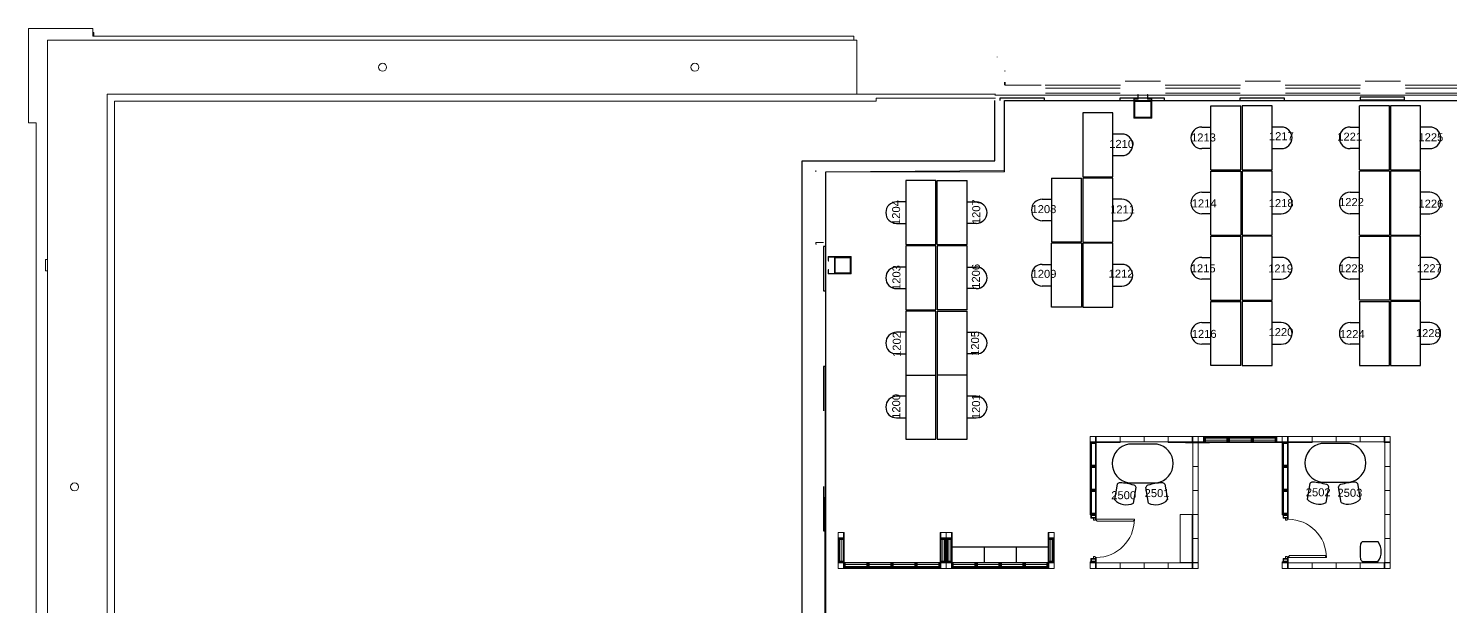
# Model space of a CAD drawing. Header units: millimetres. Extents: x -87 to 119687, y -2887 to 43508.
# Drawn here: x -87 to 35458, y 29055 to 43508 of the extents above; entities that cross this region are included whole.
import ezdxf

# ---------------------------------------------------------------- set-up
doc = ezdxf.new("R2010")
doc.units = ezdxf.units.MM
for name, color, linetype in [('@_line-plan-doors', 7, 'Continuous'), ('@_line-plan-furniture', 7, 'Continuous'), ('@_line-plan-panels', 7, 'Continuous'), ('@_line-plan-walls', 7, 'Continuous'), ('@_text-object-seat', 7, 'Continuous')]:
    doc.layers.add(name, color=color, linetype=linetype)
doc.styles.get("Standard").update_dxf_attribs({"font": 'arial.ttf'})

# ---------------------------------------------------------------- blocks, each defined once
blk = doc.blocks.new('@_floor_10')
at = {"layer": '@_line-plan-doors', "lineweight": 13}
for p, q in [((26530, 31267), (26530, 31217)), ((26530, 31217), (26572, 31217)), ((26572, 31217), (26572, 31237)), ((26572, 31237), (27554, 31237)), ((26600, 31209), (26600, 31267)), ((26620, 31209), (26600, 31209)), ((26620, 31187), (26620, 31209)), ((27534, 31187), (26620, 31187)), ((27534, 31209), (27534, 31187)), ((27554, 31209), (27534, 31209)), ((27554, 31237), (27554, 31209)), ((31330, 31267), (31330, 31217)), ((31330, 31217), (31372, 31217)), ((31372, 31217), (31372, 31237)), ((31372, 31237), (31400, 31237)), ((31400, 31237), (31400, 31267)), ((26572, 30303), (26530, 30303)), ((26530, 30303), (26530, 30253)), ((26572, 30283), (26572, 30303)), ((26600, 30283), (26572, 30283)), ((26600, 30253), (26600, 30283)), ((31372, 30303), (31330, 30303)), ((31330, 30303), (31330, 30253)), ((31372, 30283), (31372, 30303)), ((32354, 30283), (31372, 30283)), ((31420, 30311), (31400, 30311)), ((31400, 30253), (31400, 30311)), ((31420, 30333), (31420, 30311)), ((32334, 30333), (31420, 30333)), ((32334, 30311), (32334, 30333)), ((32354, 30311), (32334, 30311)), ((32354, 30283), (32354, 30311))]:
    blk.add_line(p, q, dxfattribs=at)
for centre, start, end in [((26600, 31237), 270, 0), ((31400, 30283), 0, 90)]:
    blk.add_arc(centre, 954, start, end, dxfattribs=at)
at = {"layer": '@_line-plan-furniture'}
for p, q in [((27013, 41399), (26263, 41399)), ((26263, 41399), (26263, 39799)), ((27013, 39799), (27013, 41399)), ((29467, 41574), (30217, 41574)), ((29467, 39974), (29467, 41574)), ((30217, 39974), (30217, 41574)), ((30997, 41574), (30247, 41574)), ((30247, 41574), (30247, 39974)), ((30997, 39974), (30997, 41574)), ((33178, 39974), (33178, 41574)), ((33928, 41574), (33178, 41574)), ((33928, 39974), (33928, 41574)), ((34708, 41574), (33958, 41574)), ((33958, 41574), (33958, 39974)), ((34708, 39974), (34708, 41574)), ((29237, 41044), (29467, 41044)), ((31227, 41044), (30997, 41044)), ((32948, 41044), (33178, 41044)), ((34938, 41044), (34708, 41044)), ((27243, 40869), (27013, 40869)), ((27013, 40329), (27243, 40329)), ((29467, 40504), (29237, 40504)), ((30997, 40504), (31227, 40504)), ((33178, 40504), (32948, 40504)), ((34708, 40504), (34938, 40504)), ((29467, 39974), (30217, 39974)), ((29467, 39944), (30217, 39944)), ((29467, 38344), (29467, 39944)), ((30217, 39944), (30217, 38344)), ((30247, 39974), (30997, 39974)), ((30997, 39944), (30247, 39944)), ((30247, 39944), (30247, 38344)), ((30997, 38344), (30997, 39944)), ((33178, 39974), (33928, 39974)), ((33178, 38344), (33178, 39944)), ((33928, 39944), (33178, 39944)), ((33928, 39944), (33928, 38344)), ((33958, 39974), (34708, 39974)), ((34708, 39944), (33958, 39944)), ((33958, 39944), (33958, 38344)), ((34708, 38344), (34708, 39944)), ((22592, 39703), (21842, 39703)), ((21842, 39703), (21842, 38103)), ((22592, 38103), (22592, 39703)), ((22622, 38103), (22622, 39703)), ((22622, 39703), (23372, 39703)), ((23372, 38103), (23372, 39703)), ((25483, 39769), (26233, 39769)), ((25483, 39769), (25483, 38169)), ((26233, 38169), (26233, 39769)), ((26263, 39799), (27013, 39799)), ((27013, 39769), (26263, 39769)), ((26263, 39769), (26263, 38169)), ((27013, 38169), (27013, 39769)), ((21842, 39173), (21612, 39173)), ((23372, 39173), (23602, 39173)), ((25253, 39239), (25483, 39239)), ((27243, 39239), (27013, 39239)), ((29237, 39414), (29467, 39414)), ((31227, 39414), (30997, 39414)), ((32948, 39414), (33178, 39414)), ((34938, 39414), (34708, 39414)), ((29467, 38874), (29237, 38874)), ((30997, 38874), (31227, 38874)), ((33178, 38874), (32948, 38874)), ((34708, 38874), (34938, 38874)), ((21612, 38633), (21842, 38633)), ((23602, 38633), (23372, 38633)), ((25483, 38699), (25253, 38699)), ((27013, 38699), (27243, 38699)), ((21842, 38103), (22592, 38103)), ((21842, 38073), (21842, 36473)), ((22592, 38073), (21842, 38073)), ((22592, 36473), (22592, 38073)), ((22622, 38103), (23372, 38103)), ((23372, 38073), (22622, 38073)), ((22622, 38073), (22622, 36473)), ((23372, 36473), (23372, 38073)), ((26233, 38169), (25483, 38169)), ((25483, 36539), (25483, 38139)), ((26233, 38139), (25483, 38139)), ((26233, 38139), (26233, 36539)), ((26263, 38169), (27013, 38169)), ((27013, 38139), (26263, 38139)), ((26263, 38139), (26263, 36539)), ((27013, 36539), (27013, 38139)), ((29467, 38344), (30217, 38344)), ((29467, 38314), (30217, 38314)), ((29467, 36714), (29467, 38314)), ((30217, 36714), (30217, 38314)), ((30247, 38344), (30997, 38344)), ((30997, 38314), (30247, 38314)), ((30247, 38314), (30247, 36714)), ((30997, 36714), (30997, 38314)), ((33178, 38344), (33928, 38344)), ((33178, 38314), (33928, 38314)), ((33178, 36714), (33178, 38314)), ((33928, 38314), (33928, 36714)), ((33958, 38344), (34708, 38344)), ((34708, 38314), (33958, 38314)), ((33958, 38314), (33958, 36714)), ((34708, 36714), (34708, 38314)), ((29237, 37784), (29467, 37784)), ((31227, 37784), (30997, 37784)), ((32948, 37784), (33178, 37784)), ((34938, 37784), (34708, 37784)), ((21842, 37543), (21612, 37543)), ((23372, 37543), (23602, 37543)), ((25253, 37609), (25483, 37609)), ((27243, 37609), (27013, 37609)), ((21612, 37003), (21842, 37003)), ((23602, 37003), (23372, 37003)), ((25483, 37069), (25253, 37069)), ((27013, 37069), (27243, 37069)), ((29467, 37244), (29237, 37244)), ((30997, 37244), (31227, 37244)), ((33178, 37244), (32948, 37244)), ((34708, 37244), (34938, 37244)), ((29467, 36714), (30217, 36714)), ((29467, 36684), (30217, 36684)), ((29467, 35084), (29467, 36684)), ((30217, 35084), (30217, 36684)), ((30247, 36714), (30997, 36714)), ((30997, 36684), (30247, 36684)), ((30247, 36684), (30247, 35084)), ((30997, 35084), (30997, 36684)), ((33928, 36714), (33178, 36714)), ((33178, 36684), (33928, 36684)), ((33178, 36684), (33178, 35084)), ((33928, 35084), (33928, 36684)), ((33958, 36714), (34708, 36714)), ((34708, 36684), (33958, 36684)), ((33958, 36684), (33958, 35084)), ((34708, 35084), (34708, 36684)), ((21842, 36473), (22592, 36473)), ((22592, 36443), (21842, 36443)), ((21842, 36443), (21842, 33243)), ((22592, 33243), (22592, 36443)), ((23372, 36473), (22622, 36473)), ((22622, 36443), (23372, 36443)), ((22622, 36443), (22622, 33243)), ((23372, 33243), (23372, 36443)), ((26233, 36539), (25483, 36539)), ((26263, 36539), (27013, 36539)), ((21842, 35913), (21612, 35913)), ((23372, 35913), (23602, 35913)), ((29237, 36154), (29467, 36154)), ((31227, 36154), (30997, 36154)), ((32948, 36154), (33178, 36154)), ((34938, 36154), (34708, 36154)), ((29467, 35614), (29237, 35614)), ((30997, 35614), (31227, 35614)), ((33178, 35614), (32948, 35614)), ((34708, 35614), (34938, 35614)), ((21612, 35373), (21842, 35373)), ((23602, 35373), (23372, 35373)), ((21842, 34843), (22592, 34843)), ((23372, 34843), (22622, 34843)), ((30217, 35084), (29467, 35084)), ((30247, 35084), (30997, 35084)), ((33178, 35084), (33928, 35084)), ((33958, 35084), (34708, 35084)), ((21842, 34313), (21612, 34313)), ((23602, 34313), (23372, 34313)), ((21612, 33773), (21842, 33773)), ((23372, 33773), (23602, 33773)), ((21842, 33243), (22592, 33243)), ((22622, 33243), (23372, 33243)), ((28121, 33115), (27409, 33115)), ((32936, 33130), (32224, 33130)), ((27125, 32115), (27056, 31728)), ((27409, 32149), (28121, 32149)), ((27533, 31644), (27601, 32032)), ((27908, 31644), (27840, 32032)), ((28317, 32115), (28385, 31728)), ((31940, 32130), (31871, 31743)), ((32224, 32164), (32936, 32164)), ((32348, 31659), (32416, 32047)), ((32723, 31659), (32655, 32047)), ((33132, 32130), (33200, 31743)), ((33645, 30670), (33252, 30670)), ((25400, 30540), (23000, 30540)), ((23800, 30540), (23800, 30160)), ((24600, 30540), (24600, 30160)), ((23000, 30160), (25400, 30160)), ((33252, 30186), (33645, 30186))]:
    blk.add_line(p, q, dxfattribs=at)
at = {"layer": '@_line-plan-furniture', "lineweight": 5}
for p, q in [((28700, 31360), (28700, 30160)), ((29000, 31360), (28700, 31360)), ((29000, 30160), (29000, 31360)), ((28700, 30160), (29000, 30160))]:
    blk.add_line(p, q, dxfattribs=at)
at = {"layer": '@_line-plan-furniture'}
for centre, radius, start, end in [((29237, 40774), 270, 90, 270), ((31227, 40774), 270, 270, 90), ((32948, 40774), 270, 90, 270), ((34938, 40774), 270, 270, 90), ((27243, 40599), 270, 270, 90), ((21612, 38903), 270, 90, 270), ((23602, 38903), 270, 270, 90), ((25253, 38969), 270, 90, 270), ((27243, 38969), 270, 270, 90), ((29237, 39144), 270, 90, 270), ((31227, 39144), 270, 270, 90), ((32948, 39144), 270, 90, 270), ((34938, 39144), 270, 270, 90), ((29237, 37514), 270, 90, 270), ((31227, 37514), 270, 270, 90), ((32948, 37514), 270, 90, 270), ((34938, 37514), 270, 270, 90), ((21612, 37273), 270, 90, 270), ((23602, 37273), 270, 270, 90), ((25253, 37339), 270, 90, 270), ((27243, 37339), 270, 270, 90), ((21612, 35643), 270, 90, 270), ((23602, 35643), 270, 270, 90), ((29237, 35884), 270, 90, 270), ((31227, 35884), 270, 270, 90), ((32948, 35884), 270, 90, 270), ((34938, 35884), 270, 270, 90), ((21612, 34043), 270, 90, 270), ((23602, 34043), 270, 270, 90), ((27493, 32632), 490, 99.7982, 260.2018), ((28037, 32632), 490, 279.7982, 80.2018), ((32308, 32647), 490, 99.7982, 260.2018), ((32852, 32647), 490, 279.7982, 80.2018), ((27191, 32073), 78.8, 85.9734, 147.2175), ((27077, 30449), 1707, 74.0325, 85.9734), ((27525, 32014), 78.8, 13.1121, 74.1551), ((27917, 32014), 78.8, 105.8449, 166.8879), ((28365, 30449), 1707, 94.0266, 105.9675), ((28250, 32073), 78.8, 32.7825, 94.0266), ((32006, 32088), 78.8, 85.9734, 147.2175), ((31892, 30464), 1707, 74.0325, 85.9734), ((32340, 32029), 78.8, 13.1121, 74.1551), ((32732, 32029), 78.8, 105.8449, 166.8879), ((33180, 30464), 1707, 94.0266, 105.9675), ((33065, 32088), 78.8, 32.7825, 94.0266), ((27336, 31979), 375, 221.8401, 261.5744), ((27356, 31975), 375, 258.4256, 298.1599), ((28085, 31975), 375, 241.8401, 281.5744), ((28106, 31979), 375, 278.4256, 318.1599), ((32151, 31994), 375, 221.8401, 261.5744), ((32171, 31990), 375, 258.4256, 298.1599), ((32900, 31990), 375, 241.8401, 281.5744), ((32921, 31994), 375, 278.4256, 318.1599), ((34902, 30428), 1707, 174.0325, 185.9734), ((33283, 30598), 78.8, 113.1121, 174.1551), ((33350, 30439), 375, 358.4256, 38.1599), ((33283, 30259), 78.8, 185.9734, 247.2175), ((33350, 30418), 375, 321.8401, 1.5744)]:
    blk.add_arc(centre, radius, start, end, dxfattribs=at)
at = {"layer": '@_line-plan-panels', "lineweight": 5}
for p, q in [((26450, 33310), (26450, 31345)), ((26450, 33310), (33950, 33310)), ((26585, 33175), (26450, 33175)), ((26450, 33160), (27200, 33160)), ((26450, 33145), (26585, 33145)), ((26470, 33145), (26470, 32575)), ((26485, 32575), (26485, 33145)), ((26485, 33130), (26585, 33130)), ((26585, 33310), (26585, 33175)), ((26585, 33160), (26585, 31360)), ((26600, 31267), (26600, 33310)), ((26600, 33175), (29000, 33175)), ((26834, 33175), (26814, 33160)), ((27200, 33310), (27200, 33160)), ((27800, 33310), (27800, 33175)), ((28400, 33310), (28400, 33160)), ((32000, 33160), (28400, 33160)), ((28739, 33175), (28719, 33160)), ((29435, 33145), (28835, 33145)), ((29000, 33310), (29000, 33160)), ((29015, 33175), (29015, 33310)), ((29285, 33175), (29015, 33175)), ((29015, 30160), (29015, 33160)), ((29150, 33310), (29150, 30010)), ((29285, 33310), (29285, 33175)), ((29300, 33160), (29300, 33310)), ((31100, 33175), (29300, 33175)), ((29315, 33175), (29315, 33310)), ((29885, 33290), (29315, 33290)), ((29315, 33275), (29885, 33275)), ((29330, 33175), (29330, 33275)), ((29870, 33263), (29330, 33263)), ((29330, 33213), (29870, 33213)), ((29435, 33160), (29435, 33145)), ((29870, 33275), (29870, 33175)), ((29885, 33310), (29885, 33175)), ((29900, 33310), (29900, 33160)), ((29915, 33175), (29915, 33310)), ((30485, 33290), (29915, 33290)), ((29915, 33275), (30485, 33275)), ((29930, 33175), (29930, 33275)), ((29930, 33263), (30470, 33263)), ((29930, 33213), (30470, 33213)), ((30470, 33275), (30470, 33175)), ((30485, 33310), (30485, 33175)), ((30500, 33310), (30500, 33160)), ((30515, 33175), (30515, 33310)), ((31085, 33290), (30515, 33290)), ((30515, 33275), (31085, 33275)), ((30530, 33175), (30530, 33275)), ((31070, 33263), (30530, 33263)), ((30530, 33213), (31070, 33213)), ((31070, 33275), (31070, 33175)), ((31085, 33310), (31085, 33175)), ((31100, 33310), (31100, 33160)), ((31115, 33175), (31115, 33310)), ((31385, 33175), (31115, 33175)), ((31250, 33310), (31250, 31345)), ((31250, 33145), (31385, 33145)), ((31270, 33145), (31270, 32575)), ((31285, 32575), (31285, 33145)), ((31285, 33130), (31385, 33130)), ((31385, 33310), (31385, 33175)), ((31385, 33160), (31385, 31360)), ((31400, 31267), (31400, 33310)), ((31400, 33175), (33800, 33175)), ((31597, 33175), (31577, 33160)), ((32000, 33310), (32000, 33160)), ((32600, 33310), (32600, 33175)), ((33200, 33310), (33200, 33175)), ((33800, 33310), (33800, 33160)), ((33800, 33160), (33950, 33160)), ((33815, 33175), (33815, 33310)), ((33950, 33175), (33815, 33175)), ((33815, 30160), (33815, 33160)), ((33950, 33310), (33950, 30010)), ((26585, 32575), (26450, 32575)), ((26600, 32560), (26450, 32560)), ((26450, 32545), (26585, 32545)), ((26470, 32545), (26470, 31975)), ((26585, 32590), (26485, 32590)), ((26485, 31975), (26485, 32545)), ((26485, 32530), (26585, 32530)), ((29150, 32560), (29015, 32560)), ((31385, 32575), (31250, 32575)), ((31250, 32560), (31400, 32560)), ((31250, 32545), (31385, 32545)), ((31270, 32545), (31270, 31975)), ((31385, 32590), (31285, 32590)), ((31285, 31975), (31285, 32545)), ((31285, 32530), (31385, 32530)), ((33950, 32560), (33815, 32560)), ((26585, 31990), (26485, 31990)), ((31385, 31990), (31285, 31990)), ((26585, 31975), (26450, 31975)), ((26600, 31960), (26450, 31960)), ((26450, 31945), (26585, 31945)), ((26470, 31945), (26470, 31375)), ((26485, 31375), (26485, 31945)), ((26485, 31930), (26585, 31930)), ((29150, 31960), (29015, 31960)), ((31385, 31975), (31250, 31975)), ((31250, 31960), (31400, 31960)), ((31250, 31945), (31385, 31945)), ((31270, 31945), (31270, 31375)), ((31285, 31375), (31285, 31945)), ((31285, 31930), (31385, 31930)), ((33950, 31960), (33815, 31960)), ((26585, 31375), (26450, 31375)), ((26600, 31360), (26450, 31360)), ((26450, 31345), (26585, 31345)), ((26470, 31345), (26470, 31267)), ((26585, 31390), (26485, 31390)), ((26485, 31282), (26485, 31330)), ((26485, 31330), (26585, 31330)), ((26585, 31282), (26485, 31282)), ((26585, 31345), (26585, 31267)), ((29150, 31360), (29015, 31360)), ((31385, 31375), (31250, 31375)), ((31400, 31360), (31250, 31360)), ((31250, 31345), (31385, 31345)), ((31270, 31345), (31270, 31267)), ((31385, 31390), (31285, 31390)), ((31285, 31282), (31285, 31330)), ((31285, 31330), (31385, 31330)), ((31385, 31282), (31285, 31282)), ((31385, 31345), (31385, 31267)), ((33950, 31360), (33815, 31360)), ((26470, 31267), (26600, 31267)), ((31270, 31267), (31400, 31267)), ((20150, 30910), (20300, 30910)), ((20150, 30010), (20150, 30910)), ((20285, 30775), (20150, 30775)), ((20150, 30760), (20300, 30760)), ((20150, 30745), (20285, 30745)), ((20170, 30745), (20170, 30175)), ((20185, 30175), (20185, 30745)), ((20185, 30730), (20285, 30730)), ((20197, 30190), (20197, 30730)), ((20247, 30190), (20247, 30730)), ((20285, 30910), (20285, 30775)), ((20285, 30760), (20285, 30160)), ((20300, 30010), (20300, 30910)), ((23000, 30910), (22700, 30910)), ((22700, 30910), (22700, 30010)), ((22700, 30760), (23000, 30760)), ((22715, 30775), (22715, 30910)), ((22985, 30775), (22715, 30775)), ((22715, 30160), (22715, 30760)), ((22715, 30745), (22985, 30745)), ((22715, 30730), (22815, 30730)), ((22753, 30730), (22753, 30190)), ((22803, 30190), (22803, 30730)), ((22815, 30745), (22815, 30175)), ((22830, 30175), (22830, 30745)), ((22850, 30010), (22850, 30910)), ((22870, 30745), (22870, 30175)), ((22885, 30175), (22885, 30745)), ((22885, 30730), (22985, 30730)), ((22897, 30730), (22897, 30190)), ((22947, 30190), (22947, 30730)), ((22985, 30910), (22985, 30775)), ((22985, 30760), (22985, 30160)), ((23000, 30010), (23000, 30910)), ((25550, 30910), (25400, 30910)), ((25400, 30910), (25400, 30010)), ((25400, 30760), (25550, 30760)), ((25415, 30775), (25415, 30910)), ((25550, 30775), (25415, 30775)), ((25415, 30160), (25415, 30760)), ((25415, 30745), (25550, 30745)), ((25415, 30730), (25515, 30730)), ((25453, 30730), (25453, 30190)), ((25503, 30190), (25503, 30730)), ((25515, 30745), (25515, 30175)), ((25530, 30175), (25530, 30745)), ((25550, 30910), (25550, 30010)), ((29150, 30760), (29015, 30760)), ((33950, 30760), (33815, 30760)), ((26600, 30253), (26470, 30253)), ((26470, 30253), (26470, 30175)), ((26485, 30190), (26485, 30238)), ((26485, 30238), (26585, 30238)), ((26585, 30253), (26585, 30175)), ((26600, 30253), (26600, 30010)), ((31400, 30253), (31270, 30253)), ((31270, 30253), (31270, 30175)), ((31285, 30190), (31285, 30238)), ((31285, 30238), (31385, 30238)), ((31385, 30253), (31385, 30175)), ((31400, 30253), (31400, 30010)), ((20285, 30175), (20150, 30175)), ((25550, 30160), (20150, 30160)), ((20150, 30145), (20285, 30145)), ((25550, 30010), (20150, 30010)), ((20285, 30190), (20185, 30190)), ((20285, 30145), (20285, 30010)), ((22700, 30145), (20300, 30145)), ((20315, 30010), (20315, 30145)), ((20885, 30045), (20315, 30045)), ((20315, 30030), (20885, 30030)), ((20330, 30045), (20330, 30145)), ((20870, 30107), (20330, 30107)), ((20870, 30057), (20330, 30057)), ((20870, 30145), (20870, 30045)), ((20885, 30145), (20885, 30010)), ((20900, 30145), (20900, 30010)), ((20915, 30010), (20915, 30145)), ((21485, 30045), (20915, 30045)), ((20915, 30030), (21485, 30030)), ((20930, 30045), (20930, 30145)), ((21470, 30107), (20930, 30107)), ((21470, 30057), (20930, 30057)), ((21470, 30145), (21470, 30045)), ((21485, 30145), (21485, 30010)), ((21500, 30010), (21500, 30145)), ((21515, 30010), (21515, 30145)), ((22085, 30045), (21515, 30045)), ((21515, 30030), (22085, 30030)), ((21530, 30045), (21530, 30145)), ((22070, 30107), (21530, 30107)), ((22070, 30057), (21530, 30057)), ((22070, 30145), (22070, 30045)), ((22085, 30145), (22085, 30010)), ((22100, 30145), (22100, 30010)), ((22115, 30010), (22115, 30145)), ((22685, 30045), (22115, 30045)), ((22115, 30030), (22685, 30030)), ((22130, 30045), (22130, 30145)), ((22670, 30107), (22130, 30107)), ((22130, 30057), (22670, 30057)), ((22670, 30145), (22670, 30045)), ((22685, 30145), (22685, 30010)), ((22815, 30190), (22715, 30190)), ((22985, 30175), (22715, 30175)), ((22715, 30010), (22715, 30145)), ((22715, 30145), (22985, 30145)), ((22985, 30190), (22885, 30190)), ((22985, 30145), (22985, 30010)), ((25400, 30145), (23000, 30145)), ((23015, 30010), (23015, 30145)), ((23585, 30045), (23015, 30045)), ((23015, 30030), (23585, 30030)), ((23030, 30045), (23030, 30145)), ((23570, 30107), (23030, 30107)), ((23570, 30057), (23030, 30057)), ((23570, 30145), (23570, 30045)), ((23585, 30145), (23585, 30010)), ((23600, 30010), (23600, 30145)), ((23615, 30010), (23615, 30145)), ((24185, 30045), (23615, 30045)), ((23615, 30030), (24185, 30030)), ((23630, 30045), (23630, 30145)), ((24170, 30107), (23630, 30107)), ((23630, 30057), (24170, 30057)), ((24170, 30145), (24170, 30045)), ((24185, 30145), (24185, 30010)), ((24200, 30010), (24200, 30145)), ((24215, 30010), (24215, 30145)), ((24785, 30045), (24215, 30045)), ((24215, 30030), (24785, 30030)), ((24230, 30045), (24230, 30145)), ((24770, 30107), (24230, 30107)), ((24230, 30057), (24770, 30057)), ((24770, 30145), (24770, 30045)), ((24785, 30145), (24785, 30010)), ((24800, 30010), (24800, 30145)), ((24815, 30010), (24815, 30145)), ((25385, 30045), (24815, 30045)), ((24815, 30030), (25385, 30030)), ((24830, 30045), (24830, 30145)), ((25370, 30107), (24830, 30107)), ((24830, 30057), (25370, 30057)), ((25370, 30145), (25370, 30045)), ((25385, 30145), (25385, 30010)), ((25515, 30190), (25415, 30190)), ((25550, 30175), (25415, 30175)), ((25415, 30010), (25415, 30145)), ((25415, 30145), (25550, 30145)), ((26585, 30175), (26450, 30175)), ((26450, 30010), (26450, 30175)), ((26450, 30160), (26600, 30160)), ((26450, 30145), (26585, 30145)), ((29150, 30010), (26450, 30010)), ((26585, 30190), (26485, 30190)), ((26585, 30145), (26585, 30010)), ((26600, 30145), (29000, 30145)), ((27200, 30145), (27200, 30010)), ((27800, 30145), (27800, 30010)), ((28400, 30145), (28400, 30010)), ((29150, 30160), (29000, 30160)), ((29000, 30160), (29000, 30010)), ((29015, 30010), (29015, 30145)), ((29015, 30145), (29150, 30145)), ((31385, 30175), (31250, 30175)), ((31250, 30010), (31250, 30175)), ((31250, 30160), (31400, 30160)), ((31250, 30145), (31385, 30145)), ((33950, 30010), (31250, 30010)), ((31385, 30190), (31285, 30190)), ((31385, 30145), (31385, 30010)), ((31400, 30145), (33800, 30145)), ((32000, 30145), (32000, 30010)), ((32600, 30145), (32600, 30010)), ((33200, 30145), (33200, 30010)), ((33950, 30160), (33800, 30160)), ((33800, 30160), (33800, 30010)), ((33815, 30010), (33815, 30145)), ((33815, 30145), (33950, 30145))]:
    blk.add_line(p, q, dxfattribs=at)
at = {"layer": '@_line-plan-walls', "lineweight": 9}
for p, q in [((1523, 43508), (-87, 43508)), ((-87, 43508), (-87, 41148)), ((1523, 43318), (1523, 43508)), ((1523, 43403), (1550, 43403)), ((1550, 43403), (1550, 43318)), ((390, 43213), (20620, 43213)), ((390, 463), (390, 43213)), ((20543, 43318), (1523, 43318)), ((20543, 43213), (20543, 43318)), ((20620, 43213), (20620, 41868)), ((24123, 42798), (24123, 42788)), ((24305, 42449), (24305, 42438)), ((24307, 42449), (24307, 42438)), ((24325, 42449), (24325, 42438)), ((24307, 42168), (24307, 42088)), ((24325, 42168), (24325, 42093)), ((24325, 42093), (25225, 42093)), ((24410, 42088), (24410, 42093)), ((24710, 42093), (24710, 42088)), ((25324, 42093), (27205, 42093)), ((27197, 42018), (25332, 42018)), ((27325, 42188), (28205, 42188)), ((28325, 42093), (30205, 42093)), ((30197, 42018), (28332, 42018)), ((30325, 42188), (31205, 42188)), ((31325, 42093), (33205, 42093)), ((33197, 42018), (31332, 42018)), ((33325, 42188), (34205, 42188)), ((34325, 42093), (36205, 42093)), ((36197, 42018), (34332, 42018)), ((24085, 41868), (1885, 41868)), ((1885, 41868), (1885, 1808)), ((21105, 41688), (2065, 41688)), ((2065, 41688), (2065, 1988)), ((24085, 41763), (21105, 41763)), ((21105, 41763), (21105, 41688)), ((24070, 41837), (45191, 41837)), ((24305, 39927), (24305, 41706)), ((25332, 41888), (27197, 41888)), ((28332, 41888), (30197, 41888)), ((31332, 41888), (33197, 41888)), ((34332, 41888), (36197, 41888)), ((2064, 40959), (2064, 41357)), ((-87, 41148), (103, 41148)), ((103, 41148), (103, 28817)), ((19597, 39958), (19597, 39927)), ((19844, 39927), (24305, 39927)), ((19784, 38157), (19595, 38157)), ((19597, 38157), (19597, 38118)), ((19597, 38118), (19607, 38118)), ((338, 37731), (390, 37731)), ((338, 37445), (338, 37731)), ((390, 37445), (338, 37445))]:
    blk.add_line(p, q, dxfattribs=at)
at = {"layer": '@_line-plan-walls'}
for p, q in [((24070, 40200), (24070, 41706)), ((25305, 41766), (24195, 41766)), ((24195, 41766), (24195, 41706)), ((24305, 41706), (45191, 41706)), ((24305, 39927), (24305, 41706)), ((25305, 41706), (25305, 41766)), ((28305, 41766), (27195, 41766)), ((27195, 41766), (27195, 41706)), ((28305, 41706), (28305, 41766)), ((31305, 41766), (30195, 41766)), ((30195, 41766), (30195, 41706)), ((31305, 41706), (31305, 41766)), ((34305, 41786), (33195, 41786)), ((33195, 41786), (33195, 41726)), ((33195, 41726), (34305, 41726)), ((34305, 41726), (34305, 41786)), ((19250, 27920), (19250, 40200)), ((19250, 40200), (24070, 40200)), ((19844, 27820), (19844, 39927)), ((19844, 38055), (19784, 38055)), ((19784, 38055), (19784, 36945)), ((19784, 36945), (19844, 36945)), ((19844, 35055), (19784, 35055)), ((19784, 35055), (19784, 33945)), ((19784, 32055), (19784, 30945)), ((19784, 30945), (19844, 30945))]:
    blk.add_line(p, q, dxfattribs=at)
at = {"layer": '@_line-plan-walls', "lineweight": 18}
for p, q in [((27538, 41754), (27538, 41264)), ((27638, 41754), (27538, 41754)), ((27550, 41276), (27550, 41741)), ((27550, 41741), (27650, 41741)), ((27979, 41700), (27550, 41700)), ((27565, 41685), (27964, 41685)), ((27565, 41291), (27565, 41685)), ((27650, 41854), (27638, 41854)), ((27638, 41854), (27638, 41754)), ((27650, 41741), (27650, 41854)), ((27879, 41854), (27879, 41741)), ((27892, 41854), (27879, 41854)), ((27879, 41741), (27979, 41741)), ((27892, 41754), (27892, 41854)), ((27992, 41754), (27892, 41754)), ((27964, 41685), (27964, 41291)), ((27979, 41741), (27979, 41276)), ((27992, 41264), (27992, 41754)), ((27538, 41264), (27992, 41264)), ((27979, 41276), (27550, 41276)), ((27964, 41291), (27565, 41291)), ((20479, 37804), (19899, 37804)), ((19899, 37804), (19899, 37704)), ((19899, 37691), (19911, 37691)), ((19911, 37791), (20467, 37791)), ((19911, 37691), (19911, 37791)), ((20467, 37776), (20062, 37776)), ((20062, 37776), (20062, 37385)), ((20077, 37400), (20077, 37791)), ((20452, 37385), (20452, 37791)), ((20467, 37791), (20467, 37385)), ((20479, 37373), (20479, 37804)), ((19911, 37485), (19899, 37485)), ((19899, 37473), (19899, 37373)), ((19899, 37373), (20479, 37373)), ((19911, 37385), (19911, 37485)), ((20467, 37385), (19911, 37385)), ((20467, 37400), (20077, 37400))]:
    blk.add_line(p, q, dxfattribs=at)
at = {"layer": '@_line-plan-walls', "lineweight": 9}
for points in [[(75305, 41058), (75305, 41863), (84160, 41888), (84160, 28838), (84842, 28838), (84842, 338), (76326, 283), (76326, 1094), (70671, 1094), (70671, 338), (52805, 327), (52805, 3308), (19863, 3308), (19863, 14436), (20903, 14436), (20903, 16778), (20422, 16778), (20422, 17171), (19785, 17171), (19844, 39927), (24305, 39958)], [(24305, 41706), (45191, 41706), (45191, 40568), (53906, 40568), (53906, 41660), (71215, 41868), (71224, 41058)]]:
    blk.add_lwpolyline(points, dxfattribs=at)
for centre in [(8765, 42538), (16570, 42538), (1065, 32048)]:
    blk.add_circle(centre, 100, dxfattribs=at)
at = {"layer": '@_text-object-seat', "char_height": 200, "attachment_point": 5}
for s, insert in [('1213', (29282, 40781)), ('1217', (31228, 40814)), ('1221', (32936, 40802)), ('1225', (34966, 40786)), ('1210', (27236, 40620)), ('1214', (29299, 39134)), ('1218', (31223, 39140)), ('1222', (32982, 39168)), ('1226', (34966, 39126)), ('1208', (25294, 38990)), ('1211', (27260, 38984)), ('1209', (25296, 37372)), ('1212', (27222, 37378)), ('1215', (29275, 37510)), ('1219', (31209, 37506)), ('1223', (32979, 37509)), ('1227', (34928, 37514)), ('1216', (29300, 35871)), ('1220', (31218, 35915)), ('1224', (32999, 35866)), ('1228', (34901, 35890)), ('2501', (28122, 31890)), ('2502', (32150, 31911)), ('2503', (32942, 31898)), ('2500', (27288, 31838))]:
    blk.add_mtext(s, dxfattribs=dict(at, insert=insert))
at = {"layer": '@_text-object-seat', "char_height": 200, "attachment_point": 5, "rotation": 90}
for s, insert in [('1204', (21601, 38905)), ('1207', (23604, 38926)), ('1203', (21609, 37280)), ('1206', (23595, 37311)), ('1202', (21617, 35607)), ('1205', (23575, 35633)), ('1200', (21603, 34059)), ('1201', (23599, 34051))]:
    blk.add_mtext(s, dxfattribs=dict(at, insert=insert))

msp = doc.modelspace()

# ---------------------------------------------------------------- block references
msp.add_blockref('@_floor_10', (0, 0))

doc.saveas('drawing.dxf')
